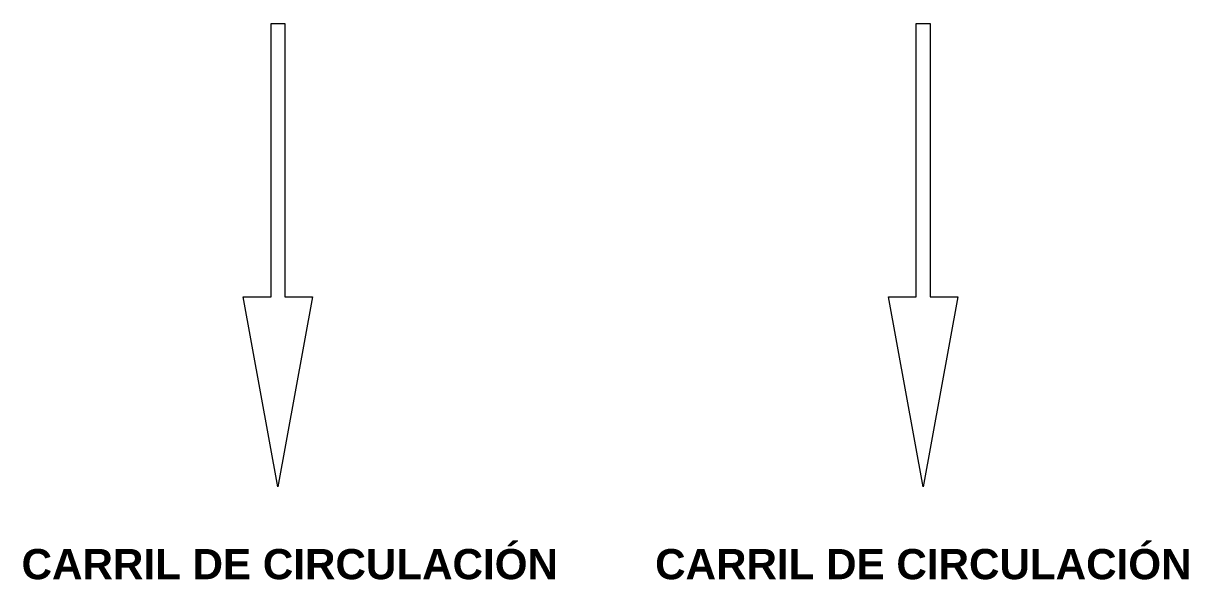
# Model space of a CAD drawing. Header units: metres. Extents: x 668617 to 675126, y 2286318 to 2293677.
# Drawn here: x 672250.34 to 672256.13, y 2287844.08 to 2287846.84 of the extents above; entities that cross this region are included whole.
import ezdxf

# ---------------------------------------------------------------- set-up
doc = ezdxf.new("R2010")
doc.units = ezdxf.units.M
doc.header["$MEASUREMENT"] = 0
doc.layers.add('DMTG_SECCIONES_VIALES', color=250, linetype='Continuous')
doc.styles.get("Standard").update_dxf_attribs({"font": 'arial.ttf'})

msp = doc.modelspace()

# ---------------------------------------------------------------- linework, layer by layer
at = {"layer": 'DMTG_SECCIONES_VIALES', "color": 18, "lineweight": 0, "true_color": 0x000000}
for points in [[(672251.60338, 2287844.53633), (672251.43086, 2287845.47945), (672251.56888, 2287845.47945), (672251.56888, 2287846.83664), (672251.63789, 2287846.83664), (672251.63789, 2287845.47945), (672251.77591, 2287845.47945), (672251.60338, 2287844.53633)], [(672254.80972, 2287844.53633), (672254.6372, 2287845.47945), (672254.77522, 2287845.47945), (672254.77522, 2287846.83664), (672254.84423, 2287846.83664), (672254.84423, 2287845.47945), (672254.98225, 2287845.47945), (672254.80972, 2287844.53633)]]:
    msp.add_lwpolyline(points, dxfattribs=at)

# ---------------------------------------------------------------- texts
at = {"layer": 'DMTG_SECCIONES_VIALES', "char_height": 0.15, "attachment_point": 3}
for s, insert in [('{\\fArial|b1|i0|c0|p34;CARRIL DE CIRCULACIÓN }', (672252.99492, 2287844.22763)), ('\\pxqc;{\\fArial|b1|i0|c0|p34;CARRIL DE CIRCULACIÓN}', (672256.6231, 2287844.22763))]:
    msp.add_mtext_dynamic_manual_height_columns(s, width=3.6251352, gutter_width=1, heights=[1.62792], dxfattribs=dict(at, insert=insert))

doc.saveas('drawing.dxf')
